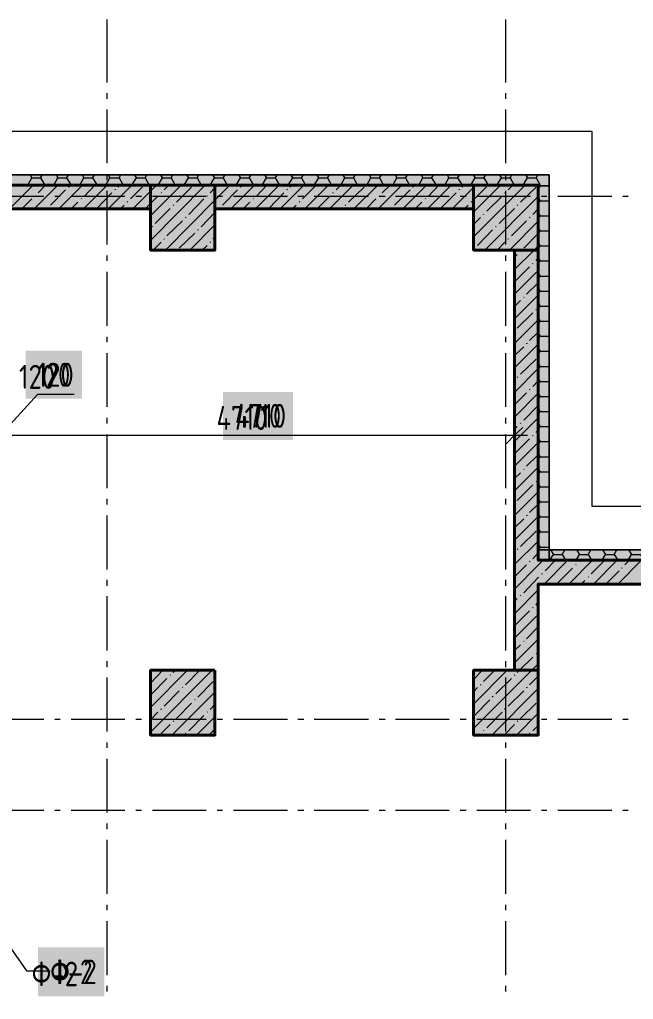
# Model space of a CAD drawing. Header units: millimetres. Extents: x -164500 to 426394, y -23753 to 102118.
# Drawn here: x -127402 to -121702, y 20125 to 29222 of the extents above; entities that cross this region are included whole.
import ezdxf

# ---------------------------------------------------------------- set-up
doc = ezdxf.new("R2010")
doc.units = ezdxf.units.MM
doc.layers.add('PDF _Геометрия', color=7, linetype='Continuous', true_color=0x1f1f1f)
doc.layers.add('PDF _Сплошная заливка', color=7, linetype='Continuous', true_color=0xffffff)
doc.layers.add('PDF _Текст', color=7, linetype='Continuous')
doc.styles.get("Standard").update_dxf_attribs({"font": 'ГОСТ тип А.ttf'})
doc.styles.add('СПДС', font='ГОСТ тип А.ttf', dxfattribs={"width": 0.9})
doc.linetypes.add('зигзаг', pattern='A,0.00254,-5.08,[131,ltypeshp.shx,S=5.08,R=0,X=-5.08,Y=0],-10.16,[131,ltypeshp.shx,S=5.08,R=180,X=5.08,Y=0],-5.08', length=20.32254)

msp = doc.modelspace()

# ---------------------------------------------------------------- linework, layer by layer
at = {"layer": 'PDF _Геометрия', "color": 7, "lineweight": 9}
for points in [[(-126588.521, 28637.87), (-126588.521, 29222.486)], [(-122885.957, 28637.87), (-122885.957, 29222.486)], [(-126588.521, 28485.362), (-126588.521, 28540.434)], [(-122885.957, 28485.362), (-122885.957, 28540.434)], [(-126588.521, 27888.038), (-126588.521, 28387.926)], [(-122885.957, 27888.038), (-122885.957, 28387.926)], [(-117700.672, 24299.855), (-117700.672, 24702.307), (-122085.288, 24702.307), (-122085.288, 28184.582), (-156827.54, 28184.582), (-156827.54, -37.938), (-117700.672, -37.938), (-117700.672, 360.278)], [(-156378.487, 27782.129), (-142445.154, 27782.129), (-156378.487, 27782.129), (-156378.487, 27684.693), (-142445.154, 27684.693), (-122585.176, 27684.693), (-122585.176, 24202.419), (-114027.763, 24202.419), (-114027.763, 24299.855), (-114027.763, 27684.693), (-71189.858, 27684.693), (-71189.858, 24261.728)], [(-126588.521, 27731.293), (-126588.521, 27786.365)], [(-122885.957, 27731.293), (-122885.957, 27786.365)], [(-127677.261, 27583.021), (-127177.372, 27583.021)], [(-127075.7, 27583.021), (-127024.864, 27583.021)], [(-126923.192, 27583.021), (-126423.303, 27583.021)], [(-126588.521, 27133.968), (-126588.521, 27633.857)], [(-126321.631, 27583.021), (-126270.795, 27583.021)], [(-126169.123, 27583.021), (-125669.234, 27583.021)], [(-125567.562, 27583.021), (-125516.726, 27583.021)], [(-125415.054, 27583.021), (-124915.165, 27583.021)], [(-124817.729, 27583.021), (-124762.657, 27583.021)], [(-124665.221, 27583.021), (-124161.096, 27583.021)], [(-124063.66, 27583.021), (-124008.588, 27583.021)], [(-123911.152, 27583.021), (-123411.263, 27583.021)], [(-123309.591, 27583.021), (-123254.518, 27583.021)], [(-123157.083, 27583.021), (-122657.194, 27583.021)], [(-122885.957, 27133.968), (-122885.957, 27633.857)], [(-122555.522, 27583.021), (-122504.686, 27583.021)], [(-122403.013, 27583.021), (-121903.125, 27583.021)], [(-121801.453, 27583.021), (-121750.617, 27583.021)], [(-126588.521, 26981.46), (-126588.521, 27032.296)], [(-122885.957, 26981.46), (-122885.957, 27032.296)], [(-126588.521, 26379.899), (-126588.521, 26879.788)], [(-122885.957, 26379.899), (-122885.957, 26879.788)], [(-126588.521, 26227.391), (-126588.521, 26278.227)], [(-122885.957, 26227.391), (-122885.957, 26278.227)], [(-126588.521, 25625.83), (-126588.521, 26125.719)], [(-122885.957, 25625.83), (-122885.957, 26125.719)], [(-126893.537, 25740.212), (-127236.681, 25740.212), (-127579.825, 25363.177)], [(-126588.521, 25473.322), (-126588.521, 25524.158)], [(-122885.957, 25473.322), (-122885.957, 25524.158)], [(-122805.466, 25469.086), (-122805.466, 25363.177), (-122805.466, 25240.323)], [(-139386.514, 25363.177), (-139145.042, 25363.177), (-127639.134, 25363.177), (-127520.516, 25363.177), (-122686.848, 25363.177)], [(-126588.521, 24871.761), (-126588.521, 25371.65)], [(-122885.957, 24871.761), (-122885.957, 25371.65)], [(-126588.521, 24719.253), (-126588.521, 24774.325)], [(-122885.957, 24719.253), (-122885.957, 24774.325)], [(-126588.521, 24117.692), (-126588.521, 24617.581)], [(-122885.957, 24117.692), (-122885.957, 24617.581)], [(-126588.521, 23965.184), (-126588.521, 24020.256)], [(-122885.957, 23965.184), (-122885.957, 24020.256)], [(-126588.521, 23363.623), (-126588.521, 23867.748)], [(-122885.957, 23363.623), (-122885.957, 23867.748)], [(-126588.521, 23211.115), (-126588.521, 23266.187)], [(-122885.957, 23211.115), (-122885.957, 23266.187)], [(-126588.521, 22613.79), (-126588.521, 23113.679)], [(-122885.957, 22613.79), (-122885.957, 23113.679)], [(-127677.261, 22728.171), (-127177.372, 22728.171)], [(-127075.7, 22728.171), (-127024.864, 22728.171)], [(-126923.192, 22728.171), (-126423.303, 22728.171)], [(-126321.631, 22728.171), (-126270.795, 22728.171)], [(-126169.123, 22728.171), (-125669.234, 22728.171)], [(-125567.562, 22728.171), (-125516.726, 22728.171)], [(-125415.054, 22728.171), (-124915.165, 22728.171)], [(-124817.729, 22728.171), (-124762.657, 22728.171)], [(-124665.221, 22728.171), (-124161.096, 22728.171)], [(-124063.66, 22728.171), (-124008.588, 22728.171)], [(-123911.152, 22728.171), (-123411.263, 22728.171)], [(-123309.591, 22728.171), (-123254.518, 22728.171)], [(-123157.083, 22728.171), (-122657.194, 22728.171)], [(-122555.522, 22728.171), (-122504.686, 22728.171)], [(-122403.013, 22728.171), (-121903.125, 22728.171)], [(-121801.453, 22728.171), (-121750.617, 22728.171)], [(-126588.521, 22461.282), (-126588.521, 22512.118)], [(-122885.957, 22461.282), (-122885.957, 22512.118)], [(-126588.521, 21859.721), (-126588.521, 22359.61)], [(-122885.957, 21859.721), (-122885.957, 22359.61)], [(-127677.261, 21880.903), (-127177.372, 21880.903)], [(-127075.7, 21880.903), (-127024.864, 21880.903)], [(-126923.192, 21880.903), (-126423.303, 21880.903)], [(-126321.631, 21880.903), (-126270.795, 21880.903)], [(-126169.123, 21880.903), (-125669.234, 21880.903)], [(-125567.562, 21880.903), (-125516.726, 21880.903)], [(-125415.054, 21880.903), (-124915.165, 21880.903)], [(-124817.729, 21880.903), (-124762.657, 21880.903)], [(-124665.221, 21880.903), (-124161.096, 21880.903)], [(-124063.66, 21880.903), (-124008.588, 21880.903)], [(-123911.152, 21880.903), (-123411.263, 21880.903)], [(-123309.591, 21880.903), (-123254.518, 21880.903)], [(-123157.083, 21880.903), (-122657.194, 21880.903)], [(-122555.522, 21880.903), (-122504.686, 21880.903)], [(-122403.013, 21880.903), (-121903.125, 21880.903)], [(-121801.453, 21880.903), (-121750.617, 21880.903)], [(-126588.521, 21707.213), (-126588.521, 21758.049)], [(-122885.957, 21707.213), (-122885.957, 21758.049)], [(-126588.521, 21105.652), (-126588.521, 21605.54)], [(-122885.957, 21105.652), (-122885.957, 21605.54)], [(-126588.521, 20953.144), (-126588.521, 21003.98)], [(-122885.957, 20953.144), (-122885.957, 21003.98)], [(-126588.521, 20351.583), (-126588.521, 20851.471)], [(-122885.957, 20351.583), (-122885.957, 20851.471)], [(-127579.825, 20737.09), (-127338.353, 20389.71), (-127118.064, 20389.71)], [(-126588.521, 20199.074), (-126588.521, 20249.911)], [(-122885.957, 20199.074), (-122885.957, 20249.911)]]:
    msp.add_lwpolyline(points, dxfattribs=at)
for points in [[(-122483.504, 27684.693), (-122483.504, 24202.419), (-122483.504, 27684.693), (-122483.504, 27782.129), (-142445.154, 27782.129), (-122483.504, 27782.129)], [(-122585.176, 24299.855), (-114129.435, 24299.855)]]:
    msp.add_lwpolyline(points, close=True, dxfattribs=at)
at = {"layer": 'PDF _Геометрия', "color": 251, "lineweight": 9, "true_color": 0x4a4a4a}
for points in [[(-127325.644, 27684.693), (-127287.517, 27752.475)], [(-127304.463, 27782.129), (-127287.517, 27752.475), (-127207.027, 27752.475), (-127168.9, 27684.693)], [(-127207.027, 27752.475), (-127190.081, 27782.129)], [(-127084.173, 27684.693), (-127046.046, 27752.475)], [(-127062.991, 27782.129), (-127046.046, 27752.475), (-126965.555, 27752.475), (-126923.192, 27684.693)], [(-126965.555, 27752.475), (-126944.374, 27782.129)], [(-126842.701, 27684.693), (-126804.574, 27752.475)], [(-126821.52, 27782.129), (-126804.574, 27752.475), (-126724.084, 27752.475), (-126681.72, 27684.693)], [(-126724.084, 27752.475), (-126702.902, 27782.129)], [(-126601.23, 27684.693), (-126563.103, 27752.475)], [(-126580.048, 27782.129), (-126563.103, 27752.475), (-126478.376, 27752.475), (-126440.249, 27684.693)], [(-126478.376, 27752.475), (-126461.43, 27782.129)], [(-126359.758, 27684.693), (-126317.395, 27752.475)], [(-126338.576, 27782.129), (-126317.395, 27752.475), (-126236.904, 27752.475), (-126198.777, 27684.693)], [(-126236.904, 27752.475), (-126219.959, 27782.129)], [(-126114.05, 27684.693), (-126075.923, 27752.475)], [(-126097.105, 27782.129), (-126075.923, 27752.475), (-125995.433, 27752.475), (-125957.306, 27684.693)], [(-125995.433, 27752.475), (-125978.487, 27782.129)], [(-125872.579, 27684.693), (-125834.452, 27752.475)], [(-125851.397, 27782.129), (-125834.452, 27752.475), (-125753.961, 27752.475), (-125715.834, 27684.693)], [(-125753.961, 27752.475), (-125737.016, 27782.129)], [(-125631.107, 27684.693), (-125592.98, 27752.475)], [(-125609.925, 27782.129), (-125592.98, 27752.475), (-125512.489, 27752.475), (-125474.362, 27684.693)], [(-125512.489, 27752.475), (-125491.308, 27782.129)], [(-125389.636, 27684.693), (-125351.508, 27752.475)], [(-125368.454, 27782.129), (-125351.508, 27752.475), (-125271.018, 27752.475), (-125228.654, 27684.693)], [(-125271.018, 27752.475), (-125249.836, 27782.129)], [(-125148.164, 27684.693), (-125110.037, 27752.475)], [(-125126.982, 27782.129), (-125110.037, 27752.475), (-125029.546, 27752.475), (-124987.183, 27684.693)], [(-125029.546, 27752.475), (-125008.365, 27782.129)], [(-124906.692, 27684.693), (-124864.329, 27752.475)], [(-124885.511, 27782.129), (-124864.329, 27752.475), (-124783.838, 27752.475), (-124745.711, 27684.693)], [(-124783.838, 27752.475), (-124766.893, 27782.129)], [(-124665.221, 27684.693), (-124622.857, 27752.475)], [(-124644.039, 27782.129), (-124622.857, 27752.475), (-124542.367, 27752.475), (-124504.24, 27684.693)], [(-124542.367, 27752.475), (-124525.421, 27782.129)], [(-124419.513, 27684.693), (-124381.386, 27752.475)], [(-124402.568, 27782.129), (-124381.386, 27752.475), (-124300.895, 27752.475), (-124262.768, 27684.693)], [(-124300.895, 27752.475), (-124283.95, 27782.129)], [(-124178.041, 27684.693), (-124139.914, 27752.475)], [(-124156.86, 27782.129), (-124139.914, 27752.475), (-124059.424, 27752.475), (-124021.297, 27684.693)], [(-124059.424, 27752.475), (-124042.478, 27782.129)], [(-123936.57, 27684.693), (-123898.443, 27752.475)], [(-123915.388, 27782.129), (-123898.443, 27752.475), (-123817.952, 27752.475), (-123779.825, 27684.693)], [(-123817.952, 27752.475), (-123796.77, 27782.129)], [(-123695.098, 27684.693), (-123656.971, 27752.475)], [(-123673.916, 27782.129), (-123656.971, 27752.475), (-123576.481, 27752.475), (-123534.117, 27684.693)], [(-123576.481, 27752.475), (-123555.299, 27782.129)], [(-123453.627, 27684.693), (-123415.5, 27752.475)], [(-123432.445, 27782.129), (-123415.5, 27752.475), (-123335.009, 27752.475), (-123292.646, 27684.693)], [(-123335.009, 27752.475), (-123313.827, 27782.129)], [(-123212.155, 27684.693), (-123169.792, 27752.475)], [(-123190.973, 27782.129), (-123169.792, 27752.475), (-123089.301, 27752.475), (-123051.174, 27684.693)], [(-123089.301, 27752.475), (-123072.356, 27782.129)], [(-122970.683, 27684.693), (-122928.32, 27752.475)], [(-122949.502, 27782.129), (-122928.32, 27752.475), (-122847.83, 27752.475), (-122809.702, 27684.693)], [(-122847.83, 27752.475), (-122830.884, 27782.129)], [(-122724.976, 27684.693), (-122686.848, 27752.475)], [(-122703.794, 27782.129), (-122686.848, 27752.475), (-122606.358, 27752.475), (-122568.231, 27684.693), (-122568.231, 27680.457), (-122585.176, 27650.802)], [(-122606.358, 27752.475), (-122589.413, 27782.129)], [(-127410.371, 27680.457), (-127325.644, 27680.457)], [(-127164.663, 27680.457), (-127084.173, 27680.457)], [(-126923.192, 27680.457), (-126842.701, 27680.457)], [(-126681.72, 27680.457), (-126601.23, 27680.457)], [(-126440.249, 27680.457), (-126359.758, 27680.457)], [(-126198.777, 27680.457), (-126186.068, 27680.457)], [(-125470.126, 27680.457), (-125389.636, 27680.457)], [(-125228.654, 27680.457), (-125148.164, 27680.457)], [(-124987.183, 27680.457), (-124906.692, 27680.457)], [(-124745.711, 27680.457), (-124665.221, 27680.457)], [(-124504.24, 27680.457), (-124423.749, 27680.457)], [(-124262.768, 27680.457), (-124182.278, 27680.457)], [(-124017.06, 27680.457), (-123936.57, 27680.457)], [(-123775.589, 27680.457), (-123695.098, 27680.457)], [(-123534.117, 27680.457), (-123453.627, 27680.457)], [(-123292.646, 27680.457), (-123212.155, 27680.457)], [(-123051.174, 27680.457), (-122970.683, 27680.457)], [(-122809.702, 27680.457), (-122729.212, 27680.457)], [(-122483.504, 27680.457), (-122483.504, 27684.693)], [(-122483.504, 27680.457), (-122483.504, 27680.457)], [(-122585.176, 27574.548), (-122568.231, 27540.657), (-122483.504, 27540.657), (-122483.504, 27544.894)], [(-122585.176, 27511.003), (-122568.231, 27540.657)], [(-122483.504, 27540.657), (-122483.504, 27540.657)], [(-122585.176, 27434.749), (-122568.231, 27400.858), (-122483.504, 27400.858), (-122483.504, 27405.094)], [(-122585.176, 27371.204), (-122568.231, 27400.858)], [(-122483.504, 27400.858), (-122483.504, 27400.858)], [(-122585.176, 27294.95), (-122568.231, 27261.059), (-122483.504, 27261.059), (-122483.504, 27265.295)], [(-122585.176, 27231.404), (-122568.231, 27261.059)], [(-122483.504, 27261.059), (-122483.504, 27261.059)], [(-122585.176, 27155.15), (-122568.231, 27121.259), (-122483.504, 27121.259), (-122483.504, 27125.496)], [(-122585.176, 27091.605), (-122568.231, 27121.259)], [(-122483.504, 27121.259), (-122483.504, 27121.259)], [(-122585.176, 27015.351), (-122568.231, 26981.46), (-122483.504, 26981.46), (-122483.504, 26985.696)], [(-122585.176, 26951.806), (-122568.231, 26981.46)], [(-122483.504, 26981.46), (-122483.504, 26981.46)], [(-122585.176, 26875.552), (-122568.231, 26841.661), (-122483.504, 26841.661), (-122483.504, 26845.897)], [(-122585.176, 26812.006), (-122568.231, 26841.661)], [(-122483.504, 26841.661), (-122483.504, 26841.661)], [(-122585.176, 26735.752), (-122568.231, 26701.861), (-122483.504, 26701.861), (-122483.504, 26706.098)], [(-122585.176, 26672.207), (-122568.231, 26701.861)], [(-122483.504, 26701.861), (-122483.504, 26701.861)], [(-122585.176, 26595.953), (-122568.231, 26562.062), (-122483.504, 26562.062), (-122483.504, 26566.298)], [(-122585.176, 26532.408), (-122568.231, 26562.062)], [(-122483.504, 26562.062), (-122483.504, 26562.062)], [(-122585.176, 26456.154), (-122568.231, 26422.263), (-122483.504, 26422.263), (-122483.504, 26426.499)], [(-122585.176, 26392.608), (-122568.231, 26422.263)], [(-122483.504, 26422.263), (-122483.504, 26422.263)], [(-122585.176, 26316.354), (-122568.231, 26282.463), (-122483.504, 26282.463), (-122483.504, 26286.7)], [(-122585.176, 26252.809), (-122568.231, 26282.463)], [(-122483.504, 26282.463), (-122483.504, 26282.463)], [(-122585.176, 26176.555), (-122568.231, 26142.664), (-122483.504, 26142.664), (-122483.504, 26146.9)], [(-122585.176, 26113.01), (-122568.231, 26142.664)], [(-122483.504, 26142.664), (-122483.504, 26142.664)], [(-122585.176, 26036.756), (-122568.231, 26002.865), (-122483.504, 26002.865), (-122483.504, 26007.101)], [(-122585.176, 25973.21), (-122568.231, 26002.865)], [(-122483.504, 26002.865), (-122483.504, 26002.865)], [(-122585.176, 25896.956), (-122568.231, 25863.065), (-122483.504, 25863.065), (-122483.504, 25867.302)], [(-122585.176, 25833.411), (-122568.231, 25863.065)], [(-122483.504, 25863.065), (-122483.504, 25863.065)], [(-122585.176, 25757.157), (-122568.231, 25723.266), (-122483.504, 25723.266), (-122483.504, 25727.503)], [(-122585.176, 25693.612), (-122568.231, 25723.266)], [(-122483.504, 25723.266), (-122483.504, 25723.266)], [(-122585.176, 25617.358), (-122568.231, 25583.467), (-122483.504, 25583.467), (-122483.504, 25587.703)], [(-122585.176, 25553.812), (-122568.231, 25583.467)], [(-122483.504, 25583.467), (-122483.504, 25583.467)], [(-122585.176, 25477.558), (-122568.231, 25443.667), (-122483.504, 25443.667), (-122483.504, 25447.904)], [(-122585.176, 25414.013), (-122568.231, 25443.667)], [(-122483.504, 25443.667), (-122483.504, 25443.667)], [(-122585.176, 25337.759), (-122568.231, 25303.868), (-122483.504, 25303.868), (-122483.504, 25308.105)], [(-122585.176, 25274.214), (-122568.231, 25303.868)], [(-122483.504, 25303.868), (-122483.504, 25303.868)], [(-122585.176, 25197.96), (-122568.231, 25164.069), (-122483.504, 25164.069), (-122483.504, 25168.305)], [(-122585.176, 25134.414), (-122568.231, 25164.069)], [(-122483.504, 25164.069), (-122483.504, 25164.069)], [(-122585.176, 25058.16), (-122568.231, 25024.27), (-122483.504, 25024.27), (-122483.504, 25028.506)], [(-122585.176, 24994.615), (-122568.231, 25024.27)], [(-122483.504, 25024.27), (-122483.504, 25024.27)], [(-122585.176, 24918.361), (-122568.231, 24884.47), (-122483.504, 24884.47), (-122483.504, 24888.707)], [(-122585.176, 24854.816), (-122568.231, 24884.47)], [(-122483.504, 24884.47), (-122483.504, 24884.47)], [(-122585.176, 24778.562), (-122568.231, 24744.671), (-122483.504, 24744.671), (-122483.504, 24748.907)], [(-122585.176, 24715.016), (-122568.231, 24744.671)], [(-122483.504, 24744.671), (-122483.504, 24744.671)], [(-122585.176, 24638.762), (-122568.231, 24604.872), (-122483.504, 24604.872), (-122483.504, 24609.108)], [(-122585.176, 24575.217), (-122568.231, 24604.872)], [(-122483.504, 24604.872), (-122483.504, 24604.872)], [(-122585.176, 24498.963), (-122568.231, 24465.072), (-122483.504, 24465.072), (-122483.504, 24469.309)], [(-122585.176, 24435.418), (-122568.231, 24465.072)], [(-122483.504, 24465.072), (-122483.504, 24465.072)], [(-122585.176, 24359.164), (-122568.231, 24325.273), (-122483.504, 24325.273), (-122483.504, 24329.509)], [(-122580.94, 24299.855), (-122585.176, 24295.618), (-122568.231, 24325.273)], [(-122483.504, 24325.273), (-122483.504, 24325.273)], [(-122470.795, 24299.855), (-122445.377, 24257.491), (-122364.886, 24257.491), (-122330.996, 24202.419)], [(-122364.886, 24257.491), (-122339.468, 24299.855)], [(-122229.323, 24299.855), (-122203.905, 24257.491), (-122123.415, 24257.491), (-122089.524, 24202.419)], [(-122123.415, 24257.491), (-122097.997, 24299.855)], [(-121987.852, 24299.855), (-121962.434, 24257.491), (-121881.943, 24257.491), (-121848.052, 24202.419)], [(-121881.943, 24257.491), (-121856.525, 24299.855)], [(-121746.38, 24299.855), (-121720.962, 24257.491), (-121636.235, 24257.491), (-121606.581, 24202.419)], [(-122479.268, 24202.419), (-122445.377, 24257.491)], [(-122233.56, 24202.419), (-122203.905, 24257.491)], [(-121992.088, 24202.419), (-121962.434, 24257.491)], [(-121750.617, 24202.419), (-121720.962, 24257.491)]]:
    msp.add_lwpolyline(points, dxfattribs=at)
at = {"layer": 'PDF _Геометрия', "color": 7, "lineweight": 40}
for points in [[(-129791.196, 27464.403), (-126186.068, 27464.403), (-126186.068, 27684.693), (-129791.196, 27684.693)], [(-125588.744, 27684.693), (-126186.068, 27684.693), (-126186.068, 27083.132), (-125588.744, 27083.132)], [(-125588.744, 27464.403), (-123186.737, 27464.403), (-123186.737, 27684.693), (-125588.744, 27684.693)], [(-122585.176, 27083.132), (-122585.176, 27684.693), (-123186.737, 27684.693), (-123186.737, 27083.132)], [(-117700.672, 23600.858), (-117920.962, 23600.858), (-117920.962, 23982.129), (-122585.176, 23982.129), (-122585.176, 23181.46), (-122805.466, 23181.46), (-122805.466, 27083.132), (-122585.176, 27083.132), (-122585.176, 24299.855), (-122585.176, 24202.419), (-122483.504, 24202.419), (-117700.672, 24202.419), (-117700.672, 23982.129)], [(-125588.744, 23181.46), (-126186.068, 23181.46), (-126186.068, 22579.899), (-125588.744, 22579.899)], [(-122585.176, 23181.46), (-123186.737, 23181.46), (-123186.737, 22579.899), (-122585.176, 22579.899)]]:
    msp.add_lwpolyline(points, close=True, dxfattribs=at)
at = {"layer": 'PDF _Геометрия', "lineweight": 9}
for points in [[(-127495.098, 27464.403), (-127274.808, 27684.693)], [(-127266.336, 27464.403), (-127046.046, 27684.693)], [(-127228.209, 27612.675), (-127160.427, 27684.693)], [(-127037.573, 27464.403), (-126817.283, 27684.693)], [(-126944.374, 27667.748), (-126940.137, 27676.22)], [(-126808.811, 27464.403), (-126588.521, 27684.693)], [(-126800.338, 27583.021), (-126702.902, 27684.693)], [(-126580.048, 27464.403), (-126359.758, 27684.693)], [(-126486.848, 27667.748), (-126474.139, 27684.693)], [(-126372.467, 27557.603), (-126245.377, 27684.693)], [(-126351.285, 27464.403), (-126186.068, 27629.621), (-126130.996, 27684.693)], [(-126186.068, 27400.858), (-125902.233, 27684.693)], [(-126186.068, 27172.096), (-125677.707, 27684.693)], [(-126058.978, 27642.33), (-126016.614, 27684.693)], [(-126046.269, 27083.132), (-125588.744, 27544.894), (-125448.944, 27684.693)], [(-125944.597, 27527.948), (-125804.797, 27667.748)], [(-125631.107, 27612.675), (-125588.744, 27659.275), (-125563.326, 27684.693)], [(-125440.472, 27464.403), (-125220.182, 27684.693)], [(-125347.272, 27667.748), (-125343.036, 27676.22)], [(-125211.709, 27464.403), (-124991.419, 27684.693)], [(-125203.236, 27583.021), (-125105.801, 27684.693)], [(-124982.947, 27464.403), (-124762.657, 27684.693)], [(-124889.747, 27667.748), (-124877.038, 27684.693)], [(-124775.366, 27557.603), (-124648.275, 27684.693)], [(-124754.184, 27464.403), (-124533.894, 27684.693)], [(-124525.421, 27464.403), (-124305.132, 27684.693)], [(-124461.876, 27642.33), (-124419.513, 27684.693)], [(-124347.495, 27527.948), (-124203.459, 27667.748)], [(-124296.659, 27464.403), (-124076.369, 27684.693)], [(-124072.133, 27464.403), (-123851.843, 27684.693)], [(-124034.006, 27612.675), (-123961.988, 27684.693)], [(-123843.37, 27464.403), (-123623.08, 27684.693)], [(-123750.171, 27667.748), (-123745.934, 27676.22)], [(-123614.608, 27464.403), (-123394.318, 27684.693)], [(-123606.135, 27583.021), (-123508.699, 27684.693)], [(-123385.845, 27464.403), (-123186.737, 27663.511), (-123165.555, 27684.693)], [(-123292.646, 27667.748), (-123279.937, 27684.693)], [(-123186.737, 27434.749), (-122936.793, 27684.693)], [(-123186.737, 27205.986), (-122708.03, 27684.693)], [(-123178.264, 27557.603), (-123051.174, 27684.693)], [(-122864.775, 27642.33), (-122822.411, 27684.693)], [(-122750.394, 27527.948), (-122606.358, 27667.748)], [(-127257.863, 27583.021), (-127253.627, 27587.257)], [(-127113.827, 27498.294), (-126974.028, 27642.33)], [(-126685.957, 27468.64), (-126546.157, 27612.675)], [(-126516.503, 27642.33), (-126512.267, 27646.566)], [(-126236.904, 27464.403), (-126186.068, 27515.239), (-126118.287, 27583.021)], [(-126088.632, 27612.675), (-126084.396, 27616.912)], [(-125660.762, 27583.021), (-125656.525, 27587.257)], [(-125516.726, 27498.294), (-125376.926, 27642.33)], [(-125088.855, 27468.64), (-124949.056, 27612.675)], [(-124919.401, 27642.33), (-124915.165, 27646.566)], [(-124639.803, 27464.403), (-124521.185, 27583.021)], [(-124491.531, 27612.675), (-124487.294, 27616.912)], [(-124063.66, 27583.021), (-124059.424, 27587.257)], [(-123919.624, 27498.294), (-123775.589, 27642.33)], [(-123491.754, 27468.64), (-123347.718, 27612.675)], [(-123322.3, 27642.33), (-123318.064, 27646.566)], [(-123080.828, 27083.132), (-122585.176, 27578.785)], [(-123063.883, 27443.222), (-122919.847, 27583.021)], [(-122894.429, 27612.675), (-122890.193, 27616.912)], [(-127380.717, 27464.403), (-127287.517, 27557.603)], [(-126923.192, 27464.403), (-126859.647, 27527.948)], [(-126829.992, 27557.603), (-126825.756, 27561.839)], [(-126465.667, 27464.403), (-126431.776, 27498.294)], [(-126402.122, 27527.948), (-126397.885, 27532.185)], [(-125974.251, 27498.294), (-125970.015, 27502.53)], [(-125830.215, 27413.567), (-125690.416, 27557.603)], [(-125326.09, 27464.403), (-125262.545, 27527.948)], [(-125232.891, 27557.603), (-125228.654, 27561.839)], [(-124868.565, 27464.403), (-124834.675, 27498.294)], [(-124805.02, 27527.948), (-124800.784, 27532.185)], [(-124377.149, 27498.294), (-124372.913, 27502.53)], [(-124182.278, 27464.403), (-124093.314, 27557.603)], [(-123728.989, 27464.403), (-123665.444, 27527.948)], [(-123635.789, 27557.603), (-123631.553, 27561.839)], [(-123271.464, 27464.403), (-123237.573, 27498.294)], [(-123207.919, 27527.948), (-123203.682, 27532.185)], [(-122780.048, 27498.294), (-122775.812, 27502.53)], [(-127143.482, 27468.64), (-127139.245, 27472.876)], [(-126143.705, 27328.84), (-126003.905, 27468.64)], [(-125859.87, 27383.913), (-125855.633, 27388.149)], [(-125715.834, 27299.186), (-125588.744, 27430.513)], [(-125546.38, 27468.64), (-125542.144, 27472.876)], [(-124411.04, 27464.403), (-124406.804, 27468.64)], [(-123949.279, 27468.64), (-123945.042, 27472.876)], [(-123186.737, 27320.368), (-123123.192, 27383.913)], [(-123093.537, 27413.567), (-123089.301, 27417.804)], [(-122949.502, 27328.84), (-122805.466, 27468.64)], [(-122665.667, 27383.913), (-122661.43, 27388.149)], [(-122636.012, 27413.567), (-122585.176, 27464.403)], [(-126173.359, 27299.186), (-126169.123, 27303.422)], [(-126033.56, 27214.459), (-125889.524, 27354.258)], [(-125821.743, 27083.132), (-125588.744, 27316.131)], [(-122979.156, 27299.186), (-122974.92, 27303.422)], [(-122852.066, 27083.132), (-122585.176, 27350.022)], [(-122835.12, 27214.459), (-122695.321, 27354.258)], [(-125919.178, 27100.078), (-125775.143, 27239.877)], [(-125745.488, 27269.531), (-125741.252, 27273.768)], [(-125605.689, 27184.805), (-125588.744, 27201.75)], [(-123148.61, 27125.496), (-123008.811, 27269.531)], [(-122720.739, 27100.078), (-122585.176, 27235.641)], [(-126160.65, 27083.132), (-126088.632, 27155.15)], [(-126058.978, 27184.805), (-126054.741, 27189.041)], [(-125707.361, 27083.132), (-125660.762, 27125.496)], [(-125631.107, 27155.15), (-125626.871, 27159.387)], [(-122966.447, 27083.132), (-122894.429, 27155.15)], [(-122864.775, 27184.805), (-122860.539, 27189.041)], [(-122805.466, 26900.97), (-122623.303, 27083.132), (-122585.176, 27121.259)], [(-125592.98, 27083.132), (-125588.744, 27087.369)], [(-123178.264, 27100.078), (-123174.028, 27104.314)], [(-122805.466, 27015.351), (-122780.048, 27040.769)], [(-122750.394, 27070.423), (-122746.157, 27074.66)], [(-122636.012, 26956.042), (-122631.776, 26960.278)], [(-122606.358, 26985.696), (-122585.176, 27006.878)], [(-122805.466, 26786.588), (-122665.667, 26926.388)], [(-122805.466, 26672.207), (-122585.176, 26892.497)], [(-122695.321, 26672.207), (-122585.176, 26778.116)], [(-122805.466, 26443.445), (-122585.176, 26663.734)], [(-122805.466, 26557.826), (-122750.394, 26612.898)], [(-122720.739, 26642.553), (-122716.503, 26646.789)], [(-122780.048, 26358.718), (-122636.012, 26498.517)], [(-122606.358, 26528.171), (-122602.122, 26532.408)], [(-122805.466, 26214.682), (-122585.176, 26434.972)], [(-122805.466, 26329.063), (-122801.23, 26333.3)], [(-122665.667, 26244.336), (-122585.176, 26320.591)], [(-122805.466, 25990.156), (-122585.176, 26210.446)], [(-122695.321, 26214.682), (-122686.848, 26218.918)], [(-122805.466, 26104.537), (-122720.739, 26185.028)], [(-122750.394, 25930.847), (-122606.358, 26070.646)], [(-122805.466, 25761.393), (-122585.176, 25981.683)], [(-122780.048, 25901.193), (-122775.812, 25905.429)], [(-122636.012, 25816.466), (-122585.176, 25867.302)], [(-122805.466, 25647.012), (-122695.321, 25757.157)], [(-122805.466, 25532.631), (-122585.176, 25752.921)], [(-122665.667, 25786.811), (-122661.43, 25791.048)], [(-122720.739, 25502.976), (-122585.176, 25638.539)], [(-122805.466, 25303.868), (-122585.176, 25524.158)], [(-122750.394, 25473.322), (-122746.157, 25477.558)], [(-122805.466, 25418.249), (-122780.048, 25443.667)], [(-122606.358, 25388.595), (-122585.176, 25409.777)], [(-122805.466, 25189.487), (-122665.667, 25329.286)], [(-122805.466, 25075.106), (-122585.176, 25295.395)], [(-122636.012, 25358.941), (-122631.776, 25363.177)], [(-122695.321, 25075.106), (-122585.176, 25181.014)], [(-122805.466, 24846.343), (-122585.176, 25066.633)], [(-122720.739, 25045.451), (-122716.503, 25049.688)], [(-122805.466, 24960.724), (-122750.394, 25015.797)], [(-122606.358, 24931.07), (-122602.122, 24935.306)], [(-122805.466, 24617.581), (-122585.176, 24837.87)], [(-122780.048, 24757.38), (-122636.012, 24901.416)], [(-122805.466, 24731.962), (-122801.23, 24736.198)], [(-122665.667, 24647.235), (-122585.176, 24723.489)], [(-122805.466, 24388.818), (-122585.176, 24609.108)], [(-122805.466, 24503.199), (-122720.739, 24587.926)], [(-122695.321, 24617.581), (-122686.848, 24621.817)], [(-122750.394, 24329.509), (-122606.358, 24473.545)], [(-122805.466, 24164.292), (-122585.176, 24380.345)], [(-122780.048, 24304.091), (-122775.812, 24308.327)], [(-122805.466, 23935.529), (-122585.176, 24155.819), (-122538.576, 24202.419)], [(-122636.012, 24215.128), (-122585.176, 24270.2)], [(-122530.104, 23982.129), (-122309.814, 24202.419)], [(-122521.631, 24104.983), (-122424.195, 24202.419)], [(-122301.341, 23982.129), (-122081.051, 24202.419)], [(-122208.142, 24189.71), (-122195.433, 24202.419)], [(-122093.76, 24075.329), (-121966.67, 24202.419)], [(-122072.579, 23982.129), (-121852.289, 24202.419)], [(-121848.052, 23982.129), (-121627.763, 24202.419)], [(-121780.271, 24160.055), (-121737.908, 24202.419)], [(-122805.466, 24049.911), (-122695.321, 24160.055)], [(-122665.667, 24189.71), (-122661.43, 24193.946)], [(-122407.25, 23990.602), (-122267.45, 24130.401)], [(-122237.796, 24160.055), (-122233.56, 24164.292)], [(-121809.925, 24130.401), (-121805.689, 24134.637)], [(-122720.739, 23901.639), (-122585.176, 24041.438), (-122580.94, 24045.674)], [(-122551.285, 24075.329), (-122547.049, 24079.565)], [(-122123.415, 24045.674), (-122119.178, 24049.911)], [(-121958.197, 23982.129), (-121835.343, 24104.983)], [(-122805.466, 23706.767), (-122585.176, 23927.057)], [(-122186.96, 23982.129), (-122153.069, 24016.02)], [(-121733.671, 23982.129), (-121725.199, 23990.602)], [(-122805.466, 23821.148), (-122780.048, 23846.566)], [(-122750.394, 23876.22), (-122746.157, 23880.457)], [(-122636.012, 23761.839), (-122631.776, 23766.076)], [(-122606.358, 23787.257), (-122585.176, 23812.675)], [(-122805.466, 23592.385), (-122665.667, 23732.185)], [(-122805.466, 23478.004), (-122585.176, 23698.294)], [(-122695.321, 23473.768), (-122585.176, 23583.913)], [(-122805.466, 23249.242), (-122585.176, 23469.531)], [(-122805.466, 23363.623), (-122750.394, 23418.695)], [(-122720.739, 23448.35), (-122716.503, 23452.586)], [(-122780.048, 23160.278), (-122758.866, 23181.46), (-122636.012, 23304.314)], [(-122606.358, 23333.968), (-122602.122, 23338.205)], [(-123186.737, 22639.208), (-122644.485, 23181.46), (-122585.176, 23240.769)], [(-126186.068, 23062.843), (-126071.687, 23181.46)], [(-126186.068, 22834.08), (-125842.924, 23181.46)], [(-126186.068, 22605.317), (-125614.162, 23181.46)], [(-126186.068, 23177.224), (-126186.068, 23181.46)], [(-126003.905, 23134.86), (-125999.669, 23139.097)], [(-125974.251, 23160.278), (-125957.306, 23181.46)], [(-125859.87, 23045.897), (-125728.543, 23181.46)], [(-123186.737, 23096.733), (-123102.01, 23181.46)], [(-123186.737, 22867.971), (-122873.248, 23181.46)], [(-123093.537, 23075.552), (-122987.629, 23181.46)], [(-122805.466, 23134.86), (-122801.23, 23139.097)], [(-122665.667, 23045.897), (-122585.176, 23126.388)], [(-126173.359, 22961.17), (-126033.56, 23105.206)], [(-125889.524, 23020.479), (-125885.288, 23024.715)], [(-125745.488, 22931.516), (-125605.689, 23075.552)], [(-123186.737, 22982.352), (-123148.61, 23020.479)], [(-123123.192, 23045.897), (-123114.719, 23050.133)], [(-122979.156, 22961.17), (-122835.12, 23105.206)], [(-122695.321, 23020.479), (-122686.848, 23024.715)], [(-126058.978, 22846.789), (-125919.178, 22990.825)], [(-125986.96, 22579.899), (-125588.744, 22978.116)], [(-123017.283, 22579.899), (-122585.176, 23012.006)], [(-123008.811, 22931.516), (-123004.574, 22939.989)], [(-122864.775, 22846.789), (-122720.739, 22990.825)], [(-125944.597, 22732.408), (-125804.797, 22876.443)], [(-125775.143, 22906.098), (-125770.906, 22910.334)], [(-125631.107, 22817.135), (-125588.744, 22863.734)], [(-123178.264, 22762.062), (-123034.229, 22906.098)], [(-122750.394, 22732.408), (-122606.358, 22876.443)], [(-126186.068, 22719.699), (-126118.287, 22791.717)], [(-126088.632, 22817.135), (-126084.396, 22825.607)], [(-125830.215, 22618.026), (-125690.416, 22762.062)], [(-125758.197, 22579.899), (-125588.744, 22749.353)], [(-125660.762, 22791.717), (-125656.525, 22795.953)], [(-123063.883, 22647.681), (-122919.847, 22791.717)], [(-122894.429, 22817.135), (-122890.193, 22825.607)], [(-122788.521, 22579.899), (-122585.176, 22783.244)], [(-126101.341, 22579.899), (-126003.905, 22677.335)], [(-125974.251, 22706.99), (-125970.015, 22711.226)], [(-122902.902, 22579.899), (-122805.466, 22677.335)], [(-122780.048, 22706.99), (-122775.812, 22711.226)], [(-122636.012, 22618.026), (-122585.176, 22668.863)], [(-125859.87, 22592.608), (-125855.633, 22596.845)], [(-125643.816, 22579.899), (-125588.744, 22634.972)], [(-123131.665, 22579.899), (-123123.192, 22592.608)], [(-123093.537, 22618.026), (-123089.301, 22622.263)], [(-122665.667, 22592.608), (-122661.43, 22596.845)]]:
    msp.add_lwpolyline(points, dxfattribs=at)
at = {"layer": 'PDF _Геометрия', "color": 251, "lineweight": 9, "true_color": 0x4a4a4a}
for points in [[(-122483.504, 27680.457), (-122568.231, 27680.457)], [(-122585.176, 24219.364), (-122572.467, 24202.419)]]:
    msp.add_lwpolyline(points, close=True, dxfattribs=at)
at = {"layer": 'PDF _Геометрия', "color": 7, "lineweight": 18}
msp.add_lwpolyline([(-122729.212, 25435.195), (-122805.466, 25363.177), (-122881.72, 25286.923)], dxfattribs=at)
at = {"layer": 'PDF _Геометрия', "color": 7, "lineweight": 40}
for points in [[(-122585.176, 24299.855), (-122585.176, 24299.855)], [(-122585.176, 24202.419), (-122585.176, 24202.419)], [(-122483.504, 24202.419), (-122483.504, 24202.419)]]:
    msp.add_lwpolyline(points, dxfattribs=at)
at = {"layer": 'PDF _Сплошная заливка', "linetype": 'зигзаг', "lineweight": 5, "transparency": 33554559}
for points in [[(-142445.154, 27782.129), (-142445.154, 27684.693), (-122483.504, 27782.129), (-122483.504, 27684.693)], [(-129791.196, 27684.693), (-129791.196, 27464.403), (-126186.068, 27684.693), (-126186.068, 27464.403)], [(-126186.068, 27684.693), (-126186.068, 27083.132), (-125588.744, 27684.693), (-125588.744, 27083.132)], [(-125588.744, 27684.693), (-125588.744, 27464.403), (-123186.737, 27684.693), (-123186.737, 27464.403)], [(-123186.737, 27684.693), (-123186.737, 27083.132), (-122585.176, 27684.693), (-122585.176, 27083.132)], [(-122585.176, 27684.693), (-122585.176, 24202.419), (-122483.504, 27684.693), (-122483.504, 24202.419)], [(-122805.466, 27083.132), (-122805.466, 23181.46), (-122585.176, 27083.132), (-122585.176, 23181.46)], [(-122585.176, 24299.855), (-122585.176, 24202.419), (-114027.763, 24299.855), (-114027.763, 24202.419)], [(-122585.176, 24202.419), (-122585.176, 23982.129), (-117700.672, 24202.419), (-117700.672, 23982.129)], [(-126186.068, 23181.46), (-126186.068, 22579.899), (-125588.744, 23181.46), (-125588.744, 22579.899)], [(-123186.737, 23181.46), (-123186.737, 22579.899), (-122585.176, 23181.46), (-122585.176, 22579.899)]]:
    msp.add_solid(points, dxfattribs=at)

# ---------------------------------------------------------------- texts
at = {"linetype": 'зигзаг', "attachment_point": 4, "style": 'СПДС', "bg_fill": 1, "box_fill_scale": 1.5, "bg_fill_color": 7, "bg_fill_true_color": 16777215, "bg_fill_transparency": 0}
for s, insert, char_height in [('120', (-127234.591, 25924.658), 222.8704), ('4710', (-125400.181, 25543.372), 222.8704), ('Ф-2', (-127115.978, 20381.365), 227.9894)]:
    msp.add_mtext(s, dxfattribs=dict(at, insert=insert, char_height=char_height))
at = {"layer": 'PDF _Текст', "linetype": 'зигзаг', "attachment_point": 4}
for s, insert, char_height in [('120', (-127234.591, 25924.658), 222.8704), ('120', (-127408.033, 25905.506), 222.8704), ('4710', (-125400.181, 25543.372), 222.8704), ('4710', (-125573.623, 25524.22), 222.8704), ('Ф-2', (-127289.419, 20362.213), 227.9894), ('Ф-2', (-127115.978, 20381.365), 227.9894)]:
    msp.add_mtext(s, dxfattribs=dict(at, insert=insert, char_height=char_height))

doc.saveas('drawing.dxf')
